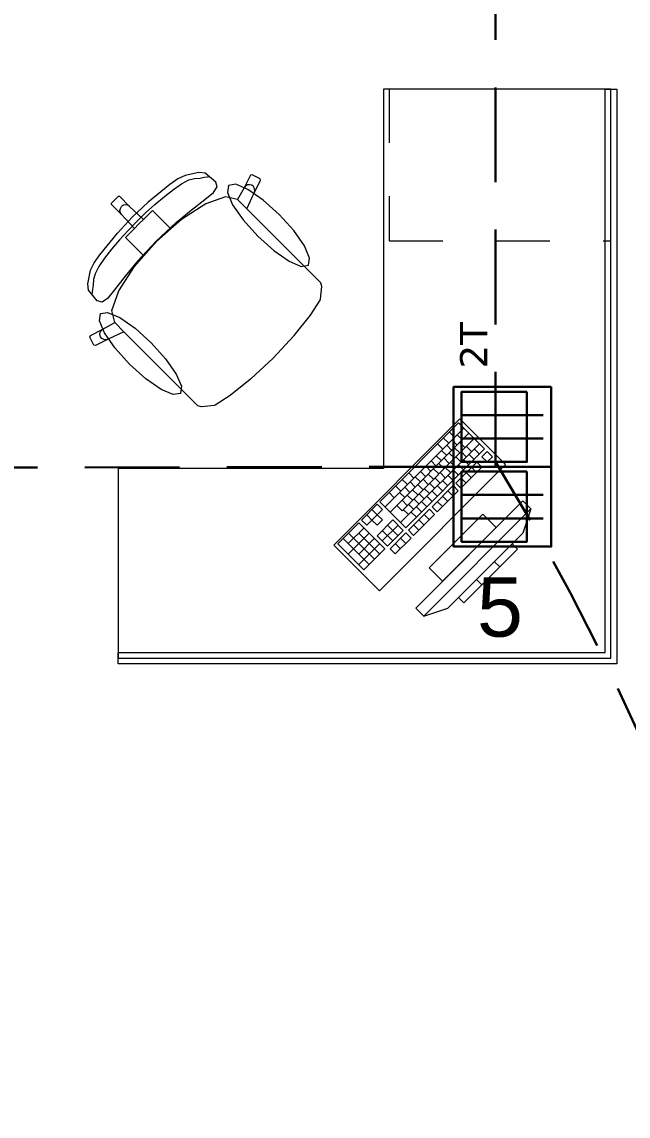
# Model space of a CAD drawing. Header units: inches. Extents: x -19 to 5698, y -728 to 92.
# Drawn here: x 13.085 to 14.684, y 31.138 to 34.023 of the extents above; entities that cross this region are included whole.
import ezdxf

# ---------------------------------------------------------------- set-up
doc = ezdxf.new("R2010")
doc.units = ezdxf.units.IN
doc.header["$MEASUREMENT"] = 0
doc.linetypes.add('HIDDEN', pattern=[0.375, 0.25, -0.125])
doc.linetypes.add('Rayas', pattern=[0.282222, 0.141111, -0.141111])
doc.layers.get('0').update_dxf_attribs({"color": 61})
doc.layers.add('00 conduct tomacorr', color=120, linetype='HIDDEN', lineweight=30)
doc.layers.add('00 IE LUZ EMERGENCIA', color=253, linetype='Continuous', lineweight=0)
doc.layers.add('Interior - Mobiliario', color=7, linetype='Continuous')
doc.styles.add('Annotative', font='arial.ttf')

# ---------------------------------------------------------------- blocks, each defined once
blk = doc.blocks.new('CAJA POP UP 6 MODULOS')
at = {"layer": '00 conduct tomacorr', "linetype": 'Continuous'}
for p, q in [((-0.095, -0.165), (-0.095, -0.0151)), ((-0.052, -0.165), (-0.052, -0.0151)), ((0.052, -0.165), (0.052, -0.0151)), ((0.095, -0.165), (0.095, -0.0151)), ((0, -0.165), (0, -0.18))]:
    blk.add_line(p, q, dxfattribs=at)
for points in [[(-0.147, 0), (0.147, 0), (0.147, -0.18), (-0.147, -0.18)], [(0, 0), (0.147, 0), (0.147, -0.18), (0, -0.18)]]:
    blk.add_lwpolyline(points, close=True, dxfattribs=at)
for points in [[(-0.138, -0.045), (-0.009, -0.045), (-0.009, -0.165), (-0.138, -0.165), (-0.138, -0.045)], [(0.009, -0.045), (0.138, -0.045), (0.138, -0.165), (0.009, -0.165), (0.009, -0.045)]]:
    blk.add_lwpolyline(points, dxfattribs=at)
at = {"color": 1, "insert": (-0.1807, -0.168), "char_height": 0.05, "attachment_point": 1, "rotation": 180}
blk.add_mtext_dynamic_manual_height_columns('{\\fVerdana|b0|i0|c0|p34;2T}', width=0.000481, gutter_width=0.1561, heights=[0], dxfattribs=at)

msp = doc.modelspace()

# ---------------------------------------------------------------- linework, layer by layer
at = {"layer": '00 conduct tomacorr'}
for p, q in [((14.334, 32.8499), (14.334, 36.7121)), ((11.001, 32.845), (14.334, 32.8499))]:
    msp.add_line(p, q, dxfattribs=at)
msp.add_arc((9.4273, 29.8188), 5.7743, 0.26672, 31.81366, dxfattribs=at)
at = {"layer": 'Interior - Mobiliario', "color": 175, "linetype": 'Rayas', "lineweight": 13}
for p, q in [((14.054, 33.845), (14.054, 33.445)), ((14.054, 33.445), (14.639, 33.445))]:
    msp.add_line(p, q, dxfattribs=at)
at = {"layer": 'Interior - Mobiliario', "color": 175, "linetype": 'Continuous', "lineweight": 13}
for p, q in [((14.624, 33.845), (14.654, 33.845)), ((14.624, 32.36), (14.624, 33.845)), ((14.654, 33.845), (14.654, 32.36)), ((13.4968, 33.6086), (13.4751, 33.5937)), ((13.516, 33.6176), (13.4968, 33.6086)), ((13.5064, 33.596), (13.5252, 33.6059)), ((13.5521, 33.6253), (13.516, 33.6176)), ((13.5252, 33.6059), (13.54, 33.6098)), ((13.54, 33.6098), (13.5554, 33.611)), ((13.5689, 33.6235), (13.5521, 33.6253)), ((13.5554, 33.611), (13.5661, 33.613)), ((13.5661, 33.613), (13.5742, 33.6138)), ((13.5968, 33.6003), (13.5689, 33.6235)), ((13.5742, 33.6138), (13.5787, 33.6146)), ((13.6881, 33.6183), (13.6711, 33.5852)), ((13.6922, 33.6196), (13.6881, 33.6183)), ((13.7135, 33.6088), (13.6922, 33.6196)), ((13.6979, 33.5717), (13.7148, 33.6048)), ((13.7148, 33.6048), (13.7135, 33.6088)), ((13.4751, 33.5937), (13.4184, 33.5469)), ((13.4608, 33.5625), (13.4846, 33.5811)), ((13.4846, 33.5811), (13.5064, 33.596)), ((13.5902, 33.573), (13.6002, 33.5874)), ((13.6002, 33.5874), (13.5968, 33.6003)), ((13.6711, 33.5852), (13.6538, 33.5542)), ((13.6748, 33.5898), (13.6711, 33.5852)), ((13.6799, 33.5927), (13.6748, 33.5898)), ((13.6857, 33.5934), (13.6799, 33.5927)), ((13.6914, 33.5918), (13.6857, 33.5934)), ((13.696, 33.5882), (13.6914, 33.5918)), ((13.6988, 33.5831), (13.696, 33.5882)), ((13.6979, 33.5717), (13.6995, 33.5773)), ((13.6995, 33.5773), (13.6988, 33.5831)), ((13.3218, 33.545), (13.3304, 33.5535)), ((13.3389, 33.5621), (13.3304, 33.5535)), ((13.3432, 33.5621), (13.3389, 33.5621)), ((13.3693, 33.536), (13.3432, 33.5621)), ((13.436, 33.5414), (13.4608, 33.5625)), ((13.5317, 33.5265), (13.5679, 33.5544)), ((13.5679, 33.5544), (13.5902, 33.573)), ((13.6219, 33.5616), (13.5699, 33.5433)), ((13.6538, 33.5542), (13.6219, 33.5616)), ((13.6541, 33.5541), (13.6538, 33.5542)), ((13.6541, 33.5541), (13.6783, 33.5299)), ((13.6783, 33.5299), (13.6979, 33.5717)), ((13.3218, 33.5408), (13.3218, 33.545)), ((13.3479, 33.5147), (13.3218, 33.5408)), ((13.3436, 33.5253), (13.3447, 33.531)), ((13.3447, 33.5195), (13.3436, 33.5253)), ((13.3447, 33.531), (13.348, 33.5359)), ((13.3479, 33.5147), (13.3447, 33.5195)), ((13.3529, 33.5392), (13.348, 33.5359)), ((13.3587, 33.5404), (13.3529, 33.5392)), ((13.3644, 33.5393), (13.3587, 33.5404)), ((13.3693, 33.536), (13.3644, 33.5393)), ((13.4058, 33.502), (13.3693, 33.536)), ((13.4184, 33.5469), (13.3762, 33.5078)), ((13.3879, 33.496), (13.4114, 33.5188)), ((13.4294, 33.5257), (13.4058, 33.502)), ((13.4114, 33.5188), (13.436, 33.5414)), ((13.4506, 33.5045), (13.4294, 33.5257)), ((13.4924, 33.4938), (13.5317, 33.5265)), ((13.5699, 33.5433), (13.5061, 33.5019)), ((13.8261, 33.382), (13.6783, 33.5299)), ((13.3371, 33.4656), (13.3762, 33.5078)), ((13.3819, 33.4781), (13.3479, 33.5147)), ((13.3879, 33.496), (13.3651, 33.4725)), ((13.3819, 33.4781), (13.3938, 33.4901)), ((13.4058, 33.502), (13.3938, 33.4901)), ((13.4396, 33.4443), (13.4924, 33.4938)), ((13.4779, 33.4771), (13.4506, 33.5045)), ((13.5061, 33.5019), (13.4779, 33.4771)), ((13.2902, 33.4089), (13.3371, 33.4656)), ((13.3651, 33.4725), (13.3425, 33.4479)), ((13.3583, 33.4545), (13.3819, 33.4781)), ((13.4779, 33.4771), (13.4401, 33.4438)), ((13.3425, 33.4479), (13.3214, 33.4232)), ((13.3794, 33.4334), (13.3583, 33.4545)), ((13.4068, 33.406), (13.3794, 33.4334)), ((13.4396, 33.4443), (13.3902, 33.3915)), ((13.4068, 33.406), (13.4401, 33.4438)), ((13.2753, 33.3872), (13.2902, 33.4089)), ((13.3214, 33.4232), (13.3028, 33.3994)), ((13.382, 33.3778), (13.4068, 33.406)), ((13.2664, 33.3679), (13.2753, 33.3872)), ((13.288, 33.3775), (13.278, 33.3587)), ((13.3028, 33.3994), (13.288, 33.3775)), ((13.3406, 33.314), (13.382, 33.3778)), ((13.3902, 33.3915), (13.3574, 33.3522)), ((13.8516, 33.3565), (13.8261, 33.382)), ((13.2586, 33.3318), (13.2664, 33.3679)), ((13.278, 33.3587), (13.2741, 33.3439)), ((13.3574, 33.3522), (13.3295, 33.3161)), ((13.8736, 33.3346), (13.8516, 33.3565)), ((13.2605, 33.315), (13.2586, 33.3318)), ((13.2709, 33.3178), (13.2701, 33.3097)), ((13.2729, 33.3285), (13.2709, 33.3178)), ((13.2741, 33.3439), (13.2729, 33.3285)), ((13.8725, 33.2914), (13.8765, 33.3253)), ((13.8765, 33.3253), (13.8736, 33.3346)), ((13.2837, 33.2872), (13.2605, 33.315)), ((13.2701, 33.3097), (13.2693, 33.3052)), ((13.3109, 33.2938), (13.2966, 33.2838)), ((13.3295, 33.3161), (13.3109, 33.2938)), ((13.3223, 33.2621), (13.3406, 33.314)), ((13.8467, 33.2492), (13.8716, 33.2892)), ((13.8716, 33.2892), (13.8725, 33.2914)), ((13.2966, 33.2838), (13.2837, 33.2872)), ((13.3298, 33.2301), (13.3223, 33.2621)), ((13.2988, 33.2128), (13.3298, 33.2301)), ((13.3298, 33.2299), (13.3298, 33.2301)), ((13.3298, 33.2299), (13.354, 33.2057)), ((13.8031, 33.1955), (13.8467, 33.2492)), ((13.2657, 33.1958), (13.2988, 33.2128)), ((13.2905, 33.1982), (13.2912, 33.204)), ((13.2912, 33.204), (13.2941, 33.2091)), ((13.2941, 33.2091), (13.2988, 33.2128)), ((13.354, 33.2057), (13.3123, 33.1861)), ((13.5019, 33.0578), (13.354, 33.2057)), ((13.2643, 33.1918), (13.2657, 33.1958)), ((13.2751, 33.1704), (13.2643, 33.1918)), ((13.3123, 33.1861), (13.2792, 33.1691)), ((13.2921, 33.1925), (13.2905, 33.1982)), ((13.2957, 33.188), (13.2921, 33.1925)), ((13.3008, 33.1851), (13.2957, 33.188)), ((13.3066, 33.1845), (13.3008, 33.1851)), ((13.3123, 33.1861), (13.3066, 33.1845)), ((13.7476, 33.1364), (13.8024, 33.1947)), ((13.8024, 33.1947), (13.8031, 33.1955)), ((13.2792, 33.1691), (13.2751, 33.1704)), ((13.7476, 33.1364), (13.6892, 33.0815)), ((13.5274, 33.0323), (13.5019, 33.0578)), ((13.6884, 33.0808), (13.6347, 33.0373)), ((13.6892, 33.0815), (13.6884, 33.0808)), ((13.5494, 33.0103), (13.5274, 33.0323)), ((13.6347, 33.0373), (13.5947, 33.0123)), ((13.5587, 33.0075), (13.5494, 33.0103)), ((13.5926, 33.0115), (13.5587, 33.0075)), ((13.5947, 33.0123), (13.5926, 33.0115)), ((14.237, 32.9654), (14.0293, 32.7577)), ((14.2507, 32.9517), (14.043, 32.744)), ((14.2128, 32.9412), (14.2265, 32.9275)), ((14.3056, 32.8968), (14.237, 32.9654)), ((14.2644, 32.938), (14.0567, 32.7303)), ((14.2781, 32.9243), (14.0877, 32.7339)), ((14.1972, 32.9256), (14.2109, 32.9119)), ((14.2196, 32.9205), (14.2333, 32.9068)), ((14.2334, 32.9344), (14.2471, 32.9207)), ((14.2402, 32.9138), (14.2539, 32.9)), ((14.2919, 32.9106), (14.0841, 32.7028)), ((14.0979, 32.6891), (14.3056, 32.8968)), ((14.1816, 32.91), (14.1953, 32.8963)), ((14.1919, 32.8928), (14.2056, 32.8791)), ((14.2057, 32.9067), (14.2194, 32.893)), ((14.2125, 32.8861), (14.2262, 32.8723)), ((14.2264, 32.8999), (14.2401, 32.8862)), ((14.2435, 32.8897), (14.2572, 32.8759)), ((14.2574, 32.9035), (14.2711, 32.8898)), ((14.278, 32.8967), (14.2917, 32.883)), ((14.3124, 32.89), (14.2986, 32.8761)), ((14.3261, 32.8763), (14.3124, 32.89)), ((14.1642, 32.8652), (14.1779, 32.8514)), ((14.178, 32.879), (14.1917, 32.8653)), ((14.1848, 32.8584), (14.1985, 32.8447)), ((14.1987, 32.8722), (14.2124, 32.8585)), ((14.2158, 32.862), (14.2295, 32.8482)), ((14.2847, 32.8623), (14.2293, 32.8069)), ((14.2297, 32.8758), (14.2434, 32.8621)), ((14.2365, 32.8552), (14.2502, 32.8415)), ((14.2503, 32.869), (14.264, 32.8553)), ((14.2642, 32.8829), (14.2779, 32.8692)), ((14.2984, 32.8486), (14.2847, 32.8623)), ((14.2986, 32.8761), (14.3123, 32.8624)), ((14.3123, 32.8624), (14.3261, 32.8763)), ((14.1055, 32.8339), (14.1192, 32.8202)), ((14.1365, 32.8375), (14.1502, 32.8237)), ((14.1503, 32.8513), (14.164, 32.8376)), ((14.1571, 32.8307), (14.1708, 32.817)), ((14.171, 32.8445), (14.1847, 32.8308)), ((14.1881, 32.8343), (14.2019, 32.8206)), ((14.202, 32.8481), (14.2157, 32.8344)), ((14.2088, 32.8275), (14.2225, 32.8138)), ((14.2226, 32.8413), (14.2363, 32.8276)), ((14.2431, 32.7932), (14.2984, 32.8486)), ((14.257, 32.8346), (14.2708, 32.8209)), ((14.2709, 32.8484), (14.2846, 32.8347)), ((14.0708, 32.7992), (14.0845, 32.7855)), ((14.0881, 32.8166), (14.1019, 32.8028)), ((14.1088, 32.8098), (14.1225, 32.7961)), ((14.1226, 32.8236), (14.1363, 32.8099)), ((14.1294, 32.803), (14.1431, 32.7893)), ((14.1433, 32.8168), (14.157, 32.8031)), ((14.1604, 32.8066), (14.1742, 32.7929)), ((14.2224, 32.8), (14.167, 32.7446)), ((14.1743, 32.8204), (14.188, 32.8067)), ((14.1811, 32.7998), (14.1948, 32.7861)), ((14.1949, 32.8136), (14.2086, 32.7999)), ((14.2361, 32.7863), (14.2224, 32.8)), ((14.2293, 32.8069), (14.2431, 32.7932)), ((14.2432, 32.8208), (14.2569, 32.807)), ((14.0535, 32.7819), (14.0672, 32.7682)), ((14.0811, 32.7821), (14.0948, 32.7684)), ((14.0949, 32.7959), (14.1086, 32.7822)), ((14.1017, 32.7753), (14.1154, 32.7616)), ((14.1156, 32.7891), (14.1293, 32.7754)), ((14.1327, 32.7789), (14.1465, 32.7652)), ((14.1466, 32.7927), (14.1603, 32.779)), ((14.1534, 32.7721), (14.1671, 32.7584)), ((14.1672, 32.7859), (14.1809, 32.7722)), ((14.1807, 32.7309), (14.2361, 32.7863)), ((14.1947, 32.7723), (14.2084, 32.7586)), ((14.2086, 32.7861), (14.2223, 32.7724)), ((14.0224, 32.7508), (13.9808, 32.7092)), ((14.0361, 32.7371), (14.0224, 32.7508)), ((14.0293, 32.7577), (14.0979, 32.6891)), ((14.074, 32.7476), (14.0877, 32.7339)), ((14.0879, 32.7614), (14.1016, 32.7477)), ((14.1051, 32.7512), (14.1188, 32.7375)), ((14.1189, 32.765), (14.1326, 32.7513)), ((14.4067, 32.7601), (14.1238, 32.4773)), ((14.1257, 32.7444), (14.1394, 32.7307)), ((14.1395, 32.7582), (14.1533, 32.7445)), ((14.167, 32.7446), (14.1807, 32.7309)), ((14.1809, 32.7584), (14.1946, 32.7447)), ((14.4279, 32.7389), (14.4067, 32.7601)), ((13.9947, 32.7231), (14.0084, 32.7094)), ((14.0222, 32.7232), (14.0084, 32.7094)), ((14.0085, 32.7369), (14.0222, 32.7232)), ((14.0222, 32.7232), (14.0361, 32.7371)), ((14.0359, 32.7095), (14.0222, 32.7232)), ((14.0912, 32.7373), (14.1049, 32.7236)), ((14.1601, 32.7377), (14.1047, 32.6823)), ((14.1118, 32.7305), (14.1256, 32.7168)), ((14.1184, 32.6686), (14.1738, 32.724)), ((14.145, 32.456), (14.4279, 32.7389)), ((14.1463, 32.7238), (14.16, 32.7101)), ((14.3006, 32.7247), (14.1592, 32.5833)), ((14.1738, 32.724), (14.1601, 32.7377)), ((14.336, 32.6894), (14.3006, 32.7247)), ((14.4279, 32.7389), (14.4067, 32.6752)), ((13.9739, 32.7023), (13.9185, 32.6469)), ((13.9876, 32.6886), (13.9461, 32.6471)), ((14.0425, 32.6337), (13.9739, 32.7023)), ((13.9808, 32.7092), (13.9945, 32.6955)), ((13.9945, 32.6955), (14.0084, 32.7094)), ((14.0084, 32.7094), (14.0221, 32.6957)), ((14.0635, 32.7096), (14.022, 32.6681)), ((14.0221, 32.6957), (14.0359, 32.7095)), ((14.0772, 32.6959), (14.0357, 32.6544)), ((14.0358, 32.6819), (14.0632, 32.6545)), ((14.0494, 32.6407), (14.0909, 32.6822)), ((14.0497, 32.6958), (14.0771, 32.6684)), ((14.0909, 32.6822), (14.0635, 32.7096)), ((14.1047, 32.6823), (14.1184, 32.6686)), ((14.1186, 32.6961), (14.1323, 32.6824)), ((14.1324, 32.71), (14.1461, 32.6963)), ((14.1945, 32.548), (14.336, 32.6894)), ((13.9324, 32.6608), (14.0009, 32.5922)), ((14.0013, 32.6749), (13.9459, 32.6195)), ((13.9462, 32.6746), (14.0148, 32.606)), ((14.015, 32.6612), (13.9735, 32.6196)), ((13.9738, 32.6748), (14.0286, 32.6199)), ((14.022, 32.6681), (14.0494, 32.6407)), ((14.0978, 32.6754), (14.0563, 32.6338)), ((14.07, 32.6201), (14.1115, 32.6616)), ((14.0839, 32.6615), (14.0977, 32.6478)), ((14.1115, 32.6616), (14.0978, 32.6754)), ((14.4067, 32.6752), (14.2087, 32.4773)), ((13.9185, 32.6469), (13.9871, 32.5784)), ((14.0288, 32.6475), (13.9734, 32.5921)), ((13.9871, 32.5784), (14.0425, 32.6337)), ((14.0563, 32.6338), (14.07, 32.6201)), ((14.0701, 32.6477), (14.0838, 32.6339)), ((14.3784, 32.647), (14.237, 32.5055)), ((14.2511, 32.4914), (14.3925, 32.6328)), ((14.3925, 32.6328), (14.3784, 32.647)), ((14.3312, 32.5998), (14.3454, 32.5857)), ((14.1592, 32.5833), (14.1945, 32.548)), ((14.2841, 32.5527), (14.2982, 32.5385)), ((14.237, 32.5055), (14.2511, 32.4914)), ((14.1238, 32.4773), (14.145, 32.456)), ((14.145, 32.456), (14.2087, 32.4773)), ((13.339, 32.33), (13.339, 32.36)), ((13.339, 32.36), (14.624, 32.36)), ((14.654, 32.36), (14.654, 32.33)), ((14.624, 32.33), (13.339, 32.33)), ((14.654, 32.33), (14.624, 32.33))]:
    msp.add_line(p, q, dxfattribs=at)
at = {"layer": 'Interior - Mobiliario', "color": 175, "linetype": 'Continuous', "lineweight": 13, "flags": 128}
for points in [[(14.639, 32.345), (14.639, 33.845), (14.039, 33.845), (14.039, 32.845), (13.339, 32.845), (13.339, 32.345)], [(13.7641, 33.5148), (13.7216, 33.553), (13.6812, 33.581), (13.6491, 33.5946), (13.6302, 33.5917), (13.6274, 33.5728), (13.641, 33.5407), (13.669, 33.5004), (13.7071, 33.4579), (13.7496, 33.4197), (13.79, 33.3917), (13.8221, 33.3781), (13.841, 33.381), (13.8438, 33.3999), (13.8302, 33.432), (13.8022, 33.4723)], [(13.3691, 33.1199), (13.331, 33.1624), (13.303, 33.2027), (13.2894, 33.2348), (13.2922, 33.2537), (13.3111, 33.2566), (13.3432, 33.243), (13.3836, 33.2149), (13.4261, 33.1768), (13.4642, 33.1343), (13.4922, 33.094), (13.5058, 33.0619), (13.503, 33.043), (13.484, 33.0401), (13.452, 33.0537), (13.4116, 33.0817)], [(14.3607, 32.8556), (14.2405, 32.9758), (13.9082, 32.6434), (14.0284, 32.5232)]]:
    msp.add_lwpolyline(points, close=True, dxfattribs=at)

# ---------------------------------------------------------------- block references
at = {"layer": '00 conduct tomacorr', "xscale": 1.432830642179531, "yscale": 1.432830642179531, "zscale": 1.432830642179531, "rotation": 269.9999999999999}
msp.add_blockref('CAJA POP UP 6 MODULOS', (14.4815, 32.8499), dxfattribs=at)

# ---------------------------------------------------------------- texts
at = {"layer": '00 IE LUZ EMERGENCIA', "style": 'Annotative'}
msp.add_attdef('5', (14.2855, 32.402), '', height=0.1562, dxfattribs=at)

doc.saveas('drawing.dxf')
